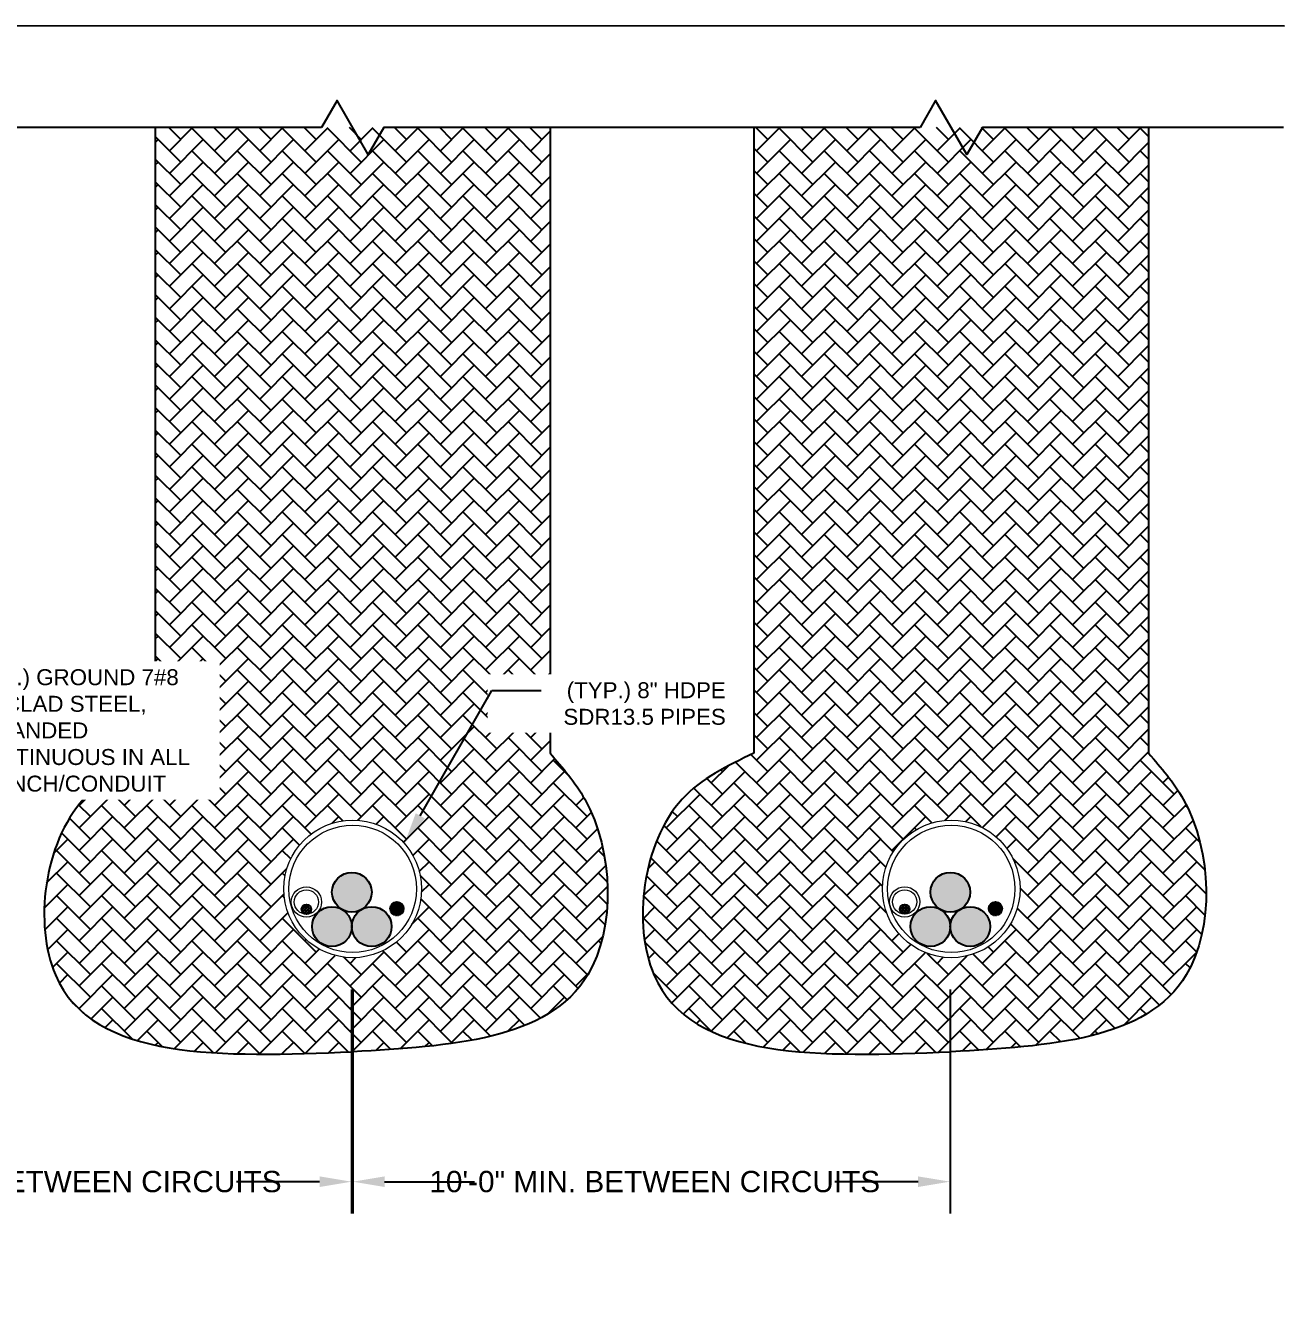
# Model space of a CAD drawing. Header units: feet. Extents: x -17 to 269, y -41 to 210.
# Drawn here: x 190 to 268.8, y 0.1 to 80 of the extents above; entities that cross this region are included whole.
import ezdxf
from ezdxf import colors
from ezdxf.entities.mleader import LeaderData, LeaderLine
from ezdxf.math import Vec2, Vec3

# ---------------------------------------------------------------- set-up
doc = ezdxf.new("R2010")
doc.units = ezdxf.units.FT
doc.header["$MEASUREMENT"] = 0
for name, color, linetype in [('CABLE', 2, 'Continuous'), ('E-FIN-GR', 4, 'Continuous'), ('G-ANNO-DIMS', 1, 'Continuous'), ('text', 1, 'Continuous')]:
    doc.layers.add(name, color=color, linetype=linetype)
doc.layers.add('CONDUIT', color=6, linetype='Continuous', lineweight=18)
doc.styles.add('NEI-A', font='arial.ttf')
doc.dimstyles.new('NEI-A', dxfattribs={"dimtxt": 0.1, "dimasz": 0.125, "dimexe": 0.0625, "dimexo": 0.0625, "dimgap": 0.0625, "dimtad": 0, "dimtih": 1, "dimtoh": 1, "dimdec": 4, "dimzin": 3, "dimdsep": 46, "dimlunit": 4, "dimtxsty": 'NEI-A', "dimcen": 0, "dimadec": 0, "dimazin": 0, "dimtfac": 0.75, "dimtdec": 4, "dimtofl": 0, "dimtmove": 0, "dimatfit": 3, "dimfxl": 1, "dimfrac": 1, "dimtolj": 1, "dimtzin": 0, "dimarcsym": 0})
pattern_1 = [(45, (1, 0), (0, 1.4142136), [3, -1]), (135, (1.7071, 0.7071), (1e-16, 1.4142136), [3, -1])]

# ---------------------------------------------------------------- blocks, each defined once
blk = doc.blocks.new('*D7')
at = {"layer": 'Defpoints', "color": 0, "transparency": 16777216}
for p in [(172.985, 21.568), (210.397, 21.568), (172.985, 7.536)]:
    blk.add_point(p, dxfattribs=at)
at = {"layer": 'G-ANNO-DIMS', "color": 0, "lineweight": -2, "transparency": 16777216}
for p, q in [((172.985, 19.568), (172.985, 5.536)), ((210.397, 19.568), (210.397, 5.536)), ((174.985, 7.536), (180.619, 7.536)), ((208.397, 7.536), (203.186, 7.536))]:
    blk.add_line(p, q, dxfattribs=at)
at = {"layer": 'G-ANNO-DIMS', "color": 0, "transparency": 16777216}
for points in [[(174.985, 7.869), (174.985, 7.203), (172.985, 7.536)], [(208.397, 7.869), (208.397, 7.203), (210.397, 7.536)]]:
    blk.add_solid(points, dxfattribs=at)
at = {"layer": 'G-ANNO-DIMS', "color": 0, "transparency": 16777216, "insert": (191.903, 7.536), "char_height": 3.2, "width": 27.13432, "attachment_point": 5, "style": 'NEI-A'}
blk.add_mtext('\\A1;{\\H0.41667x;10\'-0" MIN. BETWEEN CIRCUITS}', dxfattribs=at)
blk = doc.blocks.new('*D8')
at = {"layer": 'Defpoints', "color": 0, "transparency": 16777216}
for p in [(210.471, 21.568), (247.883, 21.568), (210.471, 7.536)]:
    blk.add_point(p, dxfattribs=at)
at = {"layer": 'G-ANNO-DIMS', "color": 0, "lineweight": -2, "transparency": 16777216}
for p, q in [((210.471, 19.568), (210.471, 5.536)), ((247.883, 19.568), (247.883, 5.536)), ((212.471, 7.536), (218.105, 7.536)), ((245.883, 7.536), (240.672, 7.536))]:
    blk.add_line(p, q, dxfattribs=at)
at = {"layer": 'G-ANNO-DIMS', "color": 0, "transparency": 16777216}
for points in [[(212.471, 7.869), (212.471, 7.203), (210.471, 7.536)], [(245.883, 7.869), (245.883, 7.203), (247.883, 7.536)]]:
    blk.add_solid(points, dxfattribs=at)
at = {"layer": 'G-ANNO-DIMS', "color": 0, "transparency": 16777216, "insert": (229.389, 7.536), "char_height": 3.2, "width": 27.13432, "attachment_point": 5, "style": 'NEI-A'}
blk.add_mtext('\\A1;{\\H0.41667x;10\'-0" MIN. BETWEEN CIRCUITS}', dxfattribs=at)

msp = doc.modelspace()

# ---------------------------------------------------------------- hatches: boundary and pattern name
h = msp.add_hatch()
h.set_pattern_fill('AR-HBONE', color=8, scale=0.25)
h.set_pattern_definition(pattern_1)
edge = h.paths.add_edge_path(flags=0)
edge.add_arc((210.41636, 25.67326), 1.245, -60.0000001, 0.0000001, ccw=False)
edge.add_arc((211.66136, 23.51685), 1.245, 0, 119.9999999, ccw=False)
edge.add_arc((211.66136, 23.51685), 1.245, -180, 0, ccw=False)
edge.add_arc((209.17136, 23.51685), 1.245, 180, 360, ccw=False)
edge.add_arc((209.17136, 23.51685), 1.245, 59.9999999, 180.0000002, ccw=False)
edge.add_arc((210.41636, 25.67326), 1.245, 180, 240, ccw=False)
edge.add_arc((210.41636, 25.67326), 1.245, 0, 180, ccw=False)
edge = h.paths.add_edge_path(flags=0)
edge.add_arc((210.47064, 25.88064), 3.9905, 0, 360)
edge = h.paths.add_edge_path(flags=16)
edge.add_arc((210.47064, 25.88064), 4.3125, 0, 180)
edge.add_arc((210.47064, 25.88064), 4.3125, 180, 360)
edge = h.paths.add_edge_path(flags=0)
edge.add_arc((210.47064, 25.88064), 3.9905, 0, 360)
edge = h.paths.add_edge_path(flags=16)
edge.add_arc((201.42295, 23.19091), 0.08402, 0, 360)
h.paths.add_polyline_path([(198.10293, 34.37907), (197.97414, 34.31765), (197.8454, 34.25618), (197.71676, 34.1946), (197.58825, 34.13284), (197.45993, 34.07085), (197.33185, 34.00857), (197.20405, 33.94595), (197.07658, 33.88292), (196.94949, 33.81944), (196.82282, 33.75544), (196.69662, 33.69086), (196.57094, 33.62565), (196.44582, 33.55975), (196.32132, 33.4931), (196.19747, 33.42565), (196.07433, 33.35733), (195.95194, 33.2881), (195.83036, 33.21788), (195.70962, 33.14664), (195.58978, 33.0743), (195.47087, 33.0008), (195.35296, 32.92611), (195.23608, 32.85014), (195.12028, 32.77286), (195.00562, 32.69419), (194.89213, 32.61409), (194.77986, 32.53249), (194.66887, 32.44933), (194.55919, 32.36457), (194.45088, 32.27814), (194.34398, 32.18999), (194.23854, 32.10005), (194.13461, 32.00827), (194.03223, 31.91459), (193.93145, 31.81896), (193.83232, 31.72132), (193.73488, 31.6216), (193.63919, 31.51976), (193.54528, 31.41574), (193.45317, 31.30956), (193.36286, 31.20128), (193.27435, 31.09094), (193.18764, 30.97858), (193.10273, 30.86428), (193.01962, 30.74806), (192.93832, 30.62999), (192.85882, 30.51011), (192.78112, 30.38847), (192.70522, 30.26513), (192.63113, 30.14013), (192.55884, 30.01353), (192.48836, 29.88537), (192.41968, 29.7557), (192.35281, 29.62458), (192.28774, 29.49206), (192.22448, 29.35818), (192.16303, 29.223), (192.10338, 29.08656), (192.04554, 28.94892), (191.98951, 28.81013), (191.93529, 28.67023), (191.88287, 28.52928), (191.83227, 28.38733), (191.78348, 28.24442), (191.73649, 28.10062), (191.69132, 27.95596), (191.64796, 27.8105), (191.60641, 27.66429), (191.56667, 27.51738), (191.52875, 27.36982), (191.49263, 27.22165), (191.45833, 27.07294), (191.42585, 26.92373), (191.39518, 26.77406), (191.36632, 26.624), (191.33928, 26.47359), (191.31405, 26.32288), (191.29064, 26.17192), (191.26905, 26.02076), (191.24927, 25.86946), (191.23131, 25.71805), (191.21517, 25.5666), (191.20084, 25.41515), (191.18834, 25.26376), (191.17765, 25.11247), (191.16878, 24.96133), (191.16174, 24.81039), (191.15651, 24.65971), (191.1531, 24.50933), (191.15152, 24.35931), (191.15175, 24.20969), (191.15381, 24.06053), (191.15769, 23.91187), (191.1634, 23.76377), (191.17092, 23.61628), (191.18027, 23.46944), (191.19145, 23.3233), (191.20445, 23.17792), (191.21927, 23.03335), (191.23592, 22.88964), (191.2544, 22.74683), (191.2747, 22.60499), (191.29683, 22.46415), (191.32078, 22.32436), (191.34657, 22.18569), (191.37418, 22.04817), (191.40362, 21.91187), (191.43489, 21.77682), (191.46799, 21.64308), (191.50292, 21.5107), (191.53967, 21.37973), (191.57826, 21.25023), (191.61868, 21.12223), (191.66094, 20.99579), (191.70502, 20.87097), (191.75094, 20.7478), (191.79868, 20.62635), (191.84827, 20.50666), (191.89968, 20.38877), (191.95292, 20.27269), (192.00796, 20.15841), (192.06481, 20.04591), (192.12343, 19.93518), (192.18383, 19.8262), (192.24597, 19.71897), (192.30987, 19.61346), (192.37549, 19.50968), (192.44283, 19.40759), (192.51187, 19.3072), (192.5826, 19.20848), (192.655, 19.11142), (192.72907, 19.01601), (192.80479, 18.92224), (192.88215, 18.8301), (192.96113, 18.73956), (193.04171, 18.65062), (193.1239, 18.56327), (193.20766, 18.47749), (193.293, 18.39326), (193.37989, 18.31058), (193.46833, 18.22943), (193.5583, 18.1498), (193.64978, 18.07167), (193.74276, 17.99503), (193.83724, 17.91987), (193.93319, 17.84618), (194.03061, 17.77394), (194.12947, 17.70314), (194.22977, 17.63376), (194.3315, 17.5658), (194.43464, 17.49924), (194.53917, 17.43406), (194.64508, 17.37025), (194.75237, 17.30781), (194.86101, 17.24671), (194.971, 17.18694), (195.08232, 17.12849), (195.19495, 17.07135), (195.30889, 17.01551), (195.42412, 16.96094), (195.54062, 16.90764), (195.65839, 16.8556), (195.77741, 16.8048), (195.89766, 16.75522), (196.01914, 16.70686), (196.14184, 16.6597), (196.26572, 16.61373), (196.3908, 16.56893), (196.51704, 16.52529), (196.64444, 16.4828), (196.77298, 16.44145), (196.90266, 16.40122), (197.03345, 16.3621), (197.16534, 16.32407), (197.29833, 16.28713), (197.4324, 16.25126), (197.56752, 16.21644), (197.7037, 16.18266), (197.84092, 16.14992), (197.97916, 16.11819), (198.11842, 16.08746), (198.25867, 16.05772), (198.3999, 16.02896), (198.54211, 16.00117), (198.68527, 15.97432), (198.82938, 15.94841), (198.97442, 15.92343), (199.12038, 15.89936), (199.26724, 15.87618), (199.41499, 15.85389), (199.56362, 15.83247), (199.71312, 15.81191), (199.86346, 15.79219), (200.01465, 15.7733), (200.16666, 15.75523), (200.31948, 15.73797), (200.4731, 15.7215), (200.6275, 15.70581), (200.78268, 15.69088), (200.93861, 15.67671), (201.09529, 15.66328), (201.2527, 15.65057), (201.41083, 15.63857), (201.56967, 15.62728), (201.72919, 15.61667), (201.8894, 15.60673), (202.05027, 15.59745), (202.21179, 15.58882), (202.37395, 15.58083), (202.53673, 15.57345), (202.70013, 15.56668), (202.86413, 15.56051), (203.02871, 15.55492), (203.19386, 15.54989), (203.35957, 15.54542), (203.52583, 15.54149), (203.69262, 15.53809), (203.85993, 15.5352), (204.02774, 15.53281), (204.19605, 15.53091), (204.36483, 15.52949), (204.53408, 15.52853), (204.70378, 15.52802), (204.87393, 15.52794), (205.04449, 15.52829), (205.21547, 15.52905), (205.38685, 15.5302), (205.55862, 15.53173), (205.73075, 15.53364), (205.90325, 15.5359), (206.07609, 15.5385), (206.24927, 15.54143), (206.42276, 15.54468), (206.59656, 15.54824), (206.77065, 15.55208), (206.94502, 15.5562), (207.11966, 15.56059), (207.29455, 15.56522), (207.46968, 15.5701), (207.64504, 15.5752), (207.82061, 15.58051), (207.99638, 15.58601), (208.17233, 15.59171), (208.34846, 15.59757), (208.52475, 15.60359), (208.70118, 15.60976), (208.87775, 15.61606), (209.05443, 15.62248), (209.23123, 15.629), (209.40811, 15.63562), (209.58508, 15.64231), (209.76211, 15.64908), (209.9392, 15.65589), (210.11632, 15.66274), (210.29347, 15.66962), (210.47064, 15.67652), (210.61028, 15.68455), (210.74991, 15.69259), (210.88952, 15.70066), (211.02911, 15.70875), (211.16865, 15.71688), (211.30815, 15.72506), (211.44759, 15.7333), (211.58696, 15.74161), (211.72625, 15.75), (211.86546, 15.75847), (212.00457, 15.76705), (212.14357, 15.77573), (212.28246, 15.78453), (212.42122, 15.79346), (212.55985, 15.80253), (212.69834, 15.81175), (212.83667, 15.82112), (212.97483, 15.83066), (213.11282, 15.84038), (213.25063, 15.85029), (213.38825, 15.86039), (213.52566, 15.8707), (213.66286, 15.88123), (213.79984, 15.89198), (213.93659, 15.90297), (214.0731, 15.91421), (214.20935, 15.9257), (214.34535, 15.93746), (214.48108, 15.9495), (214.61652, 15.96182), (214.75168, 15.97443), (214.88654, 15.98736), (215.02109, 16.0006), (215.15532, 16.01416), (215.28923, 16.02806), (215.42279, 16.0423), (215.55601, 16.0569), (215.68887, 16.07186), (215.82137, 16.0872), (215.95349, 16.10293), (216.08522, 16.11904), (216.21656, 16.13556), (216.3475, 16.1525), (216.47802, 16.16986), (216.60811, 16.18765), (216.73778, 16.20589), (216.86699, 16.22458), (216.99576, 16.24373), (217.12406, 16.26336), (217.25189, 16.28347), (217.37924, 16.30407), (217.50609, 16.32518), (217.63245, 16.3468), (217.75829, 16.36894), (217.88362, 16.39161), (218.00841, 16.41483), (218.13266, 16.43859), (218.25636, 16.46292), (218.37951, 16.48782), (218.50208, 16.51331), (218.62408, 16.53938), (218.74549, 16.56606), (218.8663, 16.59335), (218.9865, 16.62125), (219.10609, 16.64979), (219.22505, 16.67897), (219.34337, 16.7088), (219.46105, 16.7393), (219.57807, 16.77046), (219.69442, 16.8023), (219.81011, 16.83483), (219.9251, 16.86806), (220.03941, 16.90201), (220.153, 16.93667), (220.26589, 16.97206), (220.37805, 17.00819), (220.48948, 17.04507), (220.60017, 17.08271), (220.7101, 17.12112), (220.81928, 17.1603), (220.92768, 17.20028), (221.0353, 17.24105), (221.14213, 17.28264), (221.24816, 17.32504), (221.35338, 17.36827), (221.45778, 17.41233), (221.56135, 17.45725), (221.66408, 17.50302), (221.76597, 17.54966), (221.86699, 17.59718), (221.96715, 17.64558), (222.06643, 17.69489), (222.16483, 17.7451), (222.26232, 17.79622), (222.35891, 17.84828), (222.45459, 17.90126), (222.54934, 17.9552), (222.64315, 18.01009), (222.73602, 18.06595), (222.82794, 18.12279), (222.91889, 18.18061), (223.00886, 18.23942), (223.09786, 18.29924), (223.18586, 18.36008), (223.27285, 18.42194), (223.35884, 18.48484), (223.4438, 18.54878), (223.52773, 18.61378), (223.61062, 18.67984), (223.69246, 18.74698), (223.77324, 18.8152), (223.85295, 18.88452), (223.93158, 18.95494), (224.00912, 19.02647), (224.08556, 19.09913), (224.16089, 19.17292), (224.2351, 19.24786), (224.30818, 19.32395), (224.38013, 19.4012), (224.45093, 19.47962), (224.52057, 19.55923), (224.58905, 19.64003), (224.65635, 19.72204), (224.72246, 19.80526), (224.78738, 19.88969), (224.85109, 19.97537), (224.91359, 20.06228), (224.97486, 20.15045), (225.0349, 20.23987), (225.0937, 20.33057), (225.15124, 20.42256), (225.20752, 20.51583), (225.26253, 20.61039), (225.31627, 20.70622), (225.36875, 20.80329), (225.41995, 20.90157), (225.46989, 21.00105), (225.51857, 21.10169), (225.56598, 21.20347), (225.61213, 21.30637), (225.65702, 21.41035), (225.70065, 21.5154), (225.74302, 21.62149), (225.78413, 21.7286), (225.82398, 21.83669), (225.86257, 21.94575), (225.89991, 22.05575), (225.93599, 22.16666), (225.97082, 22.27846), (226.0044, 22.39112), (226.03673, 22.50463), (226.0678, 22.61894), (226.09762, 22.73404), (226.1262, 22.84991), (226.15352, 22.96651), (226.1796, 23.08383), (226.20444, 23.20183), (226.22803, 23.3205), (226.25037, 23.4398), (226.27147, 23.55971), (226.29133, 23.68021), (226.30995, 23.80127), (226.32733, 23.92287), (226.34347, 24.04498), (226.35837, 24.16758), (226.37203, 24.29063), (226.38446, 24.41413), (226.39565, 24.53803), (226.40561, 24.66232), (226.41433, 24.78696), (226.42182, 24.91195), (226.42808, 25.03724), (226.43311, 25.16282), (226.43691, 25.28865), (226.43949, 25.41472), (226.44083, 25.54101), (226.44095, 25.66747), (226.43984, 25.79409), (226.43751, 25.92085), (226.43396, 26.04772), (226.42918, 26.17466), (226.42318, 26.30167), (226.41596, 26.42871), (226.40752, 26.55576), (226.39786, 26.68279), (226.38699, 26.80978), (226.3749, 26.9367), (226.36159, 27.06353), (226.34707, 27.19024), (226.33133, 27.3168), (226.31438, 27.4432), (226.29622, 27.56941), (226.27685, 27.69539), (226.25627, 27.82114), (226.23448, 27.94661), (226.21149, 28.07179), (226.18728, 28.19665), (226.16187, 28.32117), (226.13526, 28.44531), (226.10744, 28.56906), (226.07842, 28.69239), (226.04819, 28.81528), (226.01677, 28.9377), (225.98415, 29.05962), (225.95032, 29.18102), (225.9153, 29.30187), (225.87909, 29.42215), (225.84167, 29.54184), (225.80306, 29.66091), (225.76326, 29.77933), (225.72226, 29.89708), (225.68008, 30.01413), (225.6367, 30.13046), (225.59213, 30.24604), (225.54637, 30.36085), (225.49942, 30.47486), (225.45129, 30.58805), (225.40197, 30.70039), (225.35147, 30.81186), (225.29978, 30.92243), (225.2469, 31.03208), (225.19285, 31.14078), (225.13761, 31.24851), (225.0812, 31.35524), (225.0236, 31.46094), (224.96483, 31.5656), (224.90491, 31.66922), (224.84387, 31.77184), (224.78175, 31.8735), (224.7186, 31.97422), (224.65445, 32.07405), (224.58934, 32.17301), (224.5233, 32.27115), (224.45638, 32.36849), (224.38862, 32.46507), (224.32005, 32.56093), (224.25071, 32.6561), (224.18064, 32.75061), (224.10988, 32.8445), (224.03847, 32.93781), (223.96644, 33.03056), (223.89383, 33.1228), (223.82069, 33.21455), (223.74704, 33.30585), (223.67294, 33.39674), (223.59841, 33.48725), (223.5235, 33.57742), (223.44824, 33.66727), (223.37268, 33.75685), (223.29685, 33.84619), (223.22078, 33.93532), (223.14452, 34.02427), (223.06811, 34.11309), (222.99159, 34.20181), (222.91499, 34.29046), (222.83835, 34.37907), (222.83835, 73.58276), (198.10293, 73.58276)])
h = msp.add_hatch()
h.set_pattern_fill('AR-HBONE', color=8, scale=0.25)
h.set_pattern_definition(pattern_1)
edge = h.paths.add_edge_path(flags=0)
edge.add_arc((247.90217, 25.67326), 1.245, -60.0000001, 0.0000001, ccw=False)
edge.add_arc((249.14717, 23.51685), 1.245, 0, 119.9999999, ccw=False)
edge.add_arc((249.14717, 23.51685), 1.245, -180, 0, ccw=False)
edge.add_arc((246.65717, 23.51685), 1.245, 180, 360, ccw=False)
edge.add_arc((246.65717, 23.51685), 1.245, 59.9999999, 180.0000002, ccw=False)
edge.add_arc((247.90217, 25.67326), 1.245, 180, 240, ccw=False)
edge.add_arc((247.90217, 25.67326), 1.245, 0, 180, ccw=False)
edge = h.paths.add_edge_path(flags=0)
edge.add_arc((247.95645, 25.88064), 3.9905, 0, 360)
edge = h.paths.add_edge_path(flags=16)
edge.add_arc((247.95645, 25.88064), 4.3125, 0, 180)
edge.add_arc((247.95645, 25.88064), 4.3125, 180, 360)
edge = h.paths.add_edge_path(flags=0)
edge.add_arc((247.95645, 25.88064), 3.9905, 0, 360)
edge = h.paths.add_edge_path(flags=16)
edge.add_arc((238.90876, 23.19091), 0.04606, 0, 360)
h.paths.add_polyline_path([(235.58874, 34.37907), (235.45995, 34.31765), (235.33121, 34.25618), (235.20257, 34.1946), (235.07406, 34.13284), (234.94574, 34.07085), (234.81766, 34.00857), (234.68986, 33.94595), (234.56239, 33.88292), (234.4353, 33.81944), (234.30863, 33.75544), (234.18243, 33.69086), (234.05675, 33.62565), (233.93163, 33.55975), (233.80712, 33.4931), (233.68328, 33.42565), (233.56014, 33.35733), (233.43775, 33.2881), (233.31617, 33.21788), (233.19543, 33.14664), (233.07558, 33.0743), (232.95668, 33.0008), (232.83877, 32.92611), (232.72189, 32.85014), (232.60609, 32.77286), (232.49143, 32.69419), (232.37794, 32.61409), (232.26567, 32.53249), (232.15468, 32.44933), (232.045, 32.36457), (231.93669, 32.27814), (231.82979, 32.18999), (231.72435, 32.10005), (231.62042, 32.00827), (231.51804, 31.91459), (231.41726, 31.81896), (231.31813, 31.72132), (231.22069, 31.6216), (231.125, 31.51976), (231.03109, 31.41574), (230.93898, 31.30956), (230.84867, 31.20128), (230.76016, 31.09094), (230.67345, 30.97858), (230.58854, 30.86428), (230.50543, 30.74806), (230.42413, 30.62999), (230.34463, 30.51011), (230.26693, 30.38847), (230.19103, 30.26513), (230.11694, 30.14013), (230.04465, 30.01353), (229.97417, 29.88537), (229.90549, 29.7557), (229.83862, 29.62458), (229.77355, 29.49206), (229.71029, 29.35818), (229.64883, 29.223), (229.58919, 29.08656), (229.53135, 28.94892), (229.47532, 28.81013), (229.4211, 28.67023), (229.36868, 28.52928), (229.31808, 28.38733), (229.26929, 28.24442), (229.2223, 28.10062), (229.17713, 27.95596), (229.13377, 27.8105), (229.09222, 27.66429), (229.05248, 27.51738), (229.01456, 27.36982), (228.97844, 27.22165), (228.94414, 27.07294), (228.91166, 26.92373), (228.88099, 26.77406), (228.85213, 26.624), (228.82509, 26.47359), (228.79986, 26.32288), (228.77645, 26.17192), (228.75486, 26.02076), (228.73508, 25.86946), (228.71712, 25.71805), (228.70098, 25.5666), (228.68665, 25.41515), (228.67415, 25.26376), (228.66346, 25.11247), (228.65459, 24.96133), (228.64755, 24.81039), (228.64232, 24.65971), (228.63891, 24.50933), (228.63733, 24.35931), (228.63756, 24.20969), (228.63962, 24.06053), (228.6435, 23.91187), (228.64921, 23.76377), (228.65673, 23.61628), (228.66608, 23.46944), (228.67726, 23.3233), (228.69026, 23.17792), (228.70508, 23.03335), (228.72173, 22.88964), (228.74021, 22.74683), (228.76051, 22.60499), (228.78264, 22.46415), (228.80659, 22.32436), (228.83238, 22.18569), (228.85999, 22.04817), (228.88943, 21.91187), (228.9207, 21.77682), (228.9538, 21.64308), (228.98872, 21.5107), (229.02548, 21.37973), (229.06407, 21.25023), (229.10449, 21.12223), (229.14674, 20.99579), (229.19083, 20.87097), (229.23674, 20.7478), (229.28449, 20.62635), (229.33408, 20.50666), (229.38549, 20.38877), (229.43873, 20.27269), (229.49377, 20.15841), (229.55062, 20.04591), (229.60924, 19.93518), (229.66963, 19.8262), (229.73178, 19.71897), (229.79568, 19.61346), (229.8613, 19.50968), (229.92864, 19.40759), (229.99768, 19.3072), (230.06841, 19.20848), (230.14081, 19.11142), (230.21488, 19.01601), (230.2906, 18.92224), (230.36796, 18.8301), (230.44693, 18.73956), (230.52752, 18.65062), (230.60971, 18.56327), (230.69347, 18.47749), (230.77881, 18.39326), (230.8657, 18.31058), (230.95414, 18.22943), (231.0441, 18.1498), (231.13559, 18.07167), (231.22857, 17.99503), (231.32305, 17.91987), (231.419, 17.84618), (231.51642, 17.77394), (231.61528, 17.70314), (231.71558, 17.63376), (231.81731, 17.5658), (231.92044, 17.49924), (232.02498, 17.43406), (232.13089, 17.37025), (232.23818, 17.30781), (232.34682, 17.24671), (232.45681, 17.18694), (232.56813, 17.12849), (232.68076, 17.07135), (232.7947, 17.01551), (232.90992, 16.96094), (233.02643, 16.90764), (233.1442, 16.8556), (233.26322, 16.8048), (233.38347, 16.75522), (233.50495, 16.70686), (233.62764, 16.6597), (233.75153, 16.61373), (233.8766, 16.56893), (234.00285, 16.52529), (234.13025, 16.4828), (234.25879, 16.44145), (234.38847, 16.40122), (234.51926, 16.3621), (234.65115, 16.32407), (234.78414, 16.28713), (234.91821, 16.25126), (235.05333, 16.21644), (235.18951, 16.18266), (235.32673, 16.14992), (235.46497, 16.11819), (235.60423, 16.08746), (235.74448, 16.05772), (235.88571, 16.02896), (236.02792, 16.00117), (236.17108, 15.97432), (236.31519, 15.94841), (236.46023, 15.92343), (236.60618, 15.89936), (236.75305, 15.87618), (236.9008, 15.85389), (237.04943, 15.83247), (237.19893, 15.81191), (237.34927, 15.79219), (237.50046, 15.7733), (237.65247, 15.75523), (237.80529, 15.73797), (237.95891, 15.7215), (238.11331, 15.70581), (238.26849, 15.69088), (238.42442, 15.67671), (238.5811, 15.66328), (238.73851, 15.65057), (238.89664, 15.63857), (239.05548, 15.62728), (239.215, 15.61667), (239.37521, 15.60673), (239.53608, 15.59745), (239.6976, 15.58882), (239.85976, 15.58083), (240.02254, 15.57345), (240.18594, 15.56668), (240.34994, 15.56051), (240.51452, 15.55492), (240.67967, 15.54989), (240.84538, 15.54542), (241.01164, 15.54149), (241.17843, 15.53809), (241.34574, 15.5352), (241.51355, 15.53281), (241.68186, 15.53091), (241.85064, 15.52949), (242.01989, 15.52853), (242.18959, 15.52802), (242.35974, 15.52794), (242.5303, 15.52829), (242.70128, 15.52905), (242.87266, 15.5302), (243.04443, 15.53173), (243.21656, 15.53364), (243.38906, 15.5359), (243.5619, 15.5385), (243.73508, 15.54143), (243.90857, 15.54468), (244.08237, 15.54824), (244.25646, 15.55208), (244.43083, 15.5562), (244.60547, 15.56059), (244.78036, 15.56522), (244.95549, 15.5701), (245.13085, 15.5752), (245.30642, 15.58051), (245.48219, 15.58601), (245.65814, 15.59171), (245.83427, 15.59757), (246.01056, 15.60359), (246.18699, 15.60976), (246.36356, 15.61606), (246.54024, 15.62248), (246.71704, 15.629), (246.89392, 15.63562), (247.07089, 15.64231), (247.24792, 15.64908), (247.42501, 15.65589), (247.60213, 15.66274), (247.77928, 15.66962), (247.95645, 15.67652), (248.09609, 15.68455), (248.23572, 15.69259), (248.37533, 15.70066), (248.51492, 15.70875), (248.65446, 15.71688), (248.79396, 15.72506), (248.93339, 15.7333), (249.07277, 15.74161), (249.21206, 15.75), (249.35127, 15.75847), (249.49038, 15.76705), (249.62938, 15.77573), (249.76827, 15.78453), (249.90703, 15.79346), (250.04566, 15.80253), (250.18414, 15.81175), (250.32247, 15.82112), (250.46064, 15.83066), (250.59863, 15.84038), (250.73644, 15.85029), (250.87406, 15.86039), (251.01147, 15.8707), (251.14867, 15.88123), (251.28565, 15.89198), (251.4224, 15.90297), (251.55891, 15.91421), (251.69516, 15.9257), (251.83116, 15.93746), (251.96689, 15.9495), (252.10233, 15.96182), (252.23749, 15.97443), (252.37235, 15.98736), (252.5069, 16.0006), (252.64113, 16.01416), (252.77503, 16.02806), (252.9086, 16.0423), (253.04182, 16.0569), (253.17468, 16.07186), (253.30718, 16.0872), (253.4393, 16.10293), (253.57103, 16.11904), (253.70237, 16.13556), (253.83331, 16.1525), (253.96383, 16.16986), (254.09392, 16.18765), (254.22358, 16.20589), (254.3528, 16.22458), (254.48157, 16.24373), (254.60987, 16.26336), (254.7377, 16.28347), (254.86505, 16.30407), (254.9919, 16.32518), (255.11826, 16.3468), (255.2441, 16.36894), (255.36942, 16.39161), (255.49422, 16.41483), (255.61847, 16.43859), (255.74217, 16.46292), (255.86532, 16.48782), (255.98789, 16.51331), (256.10989, 16.53938), (256.2313, 16.56606), (256.35211, 16.59335), (256.47231, 16.62125), (256.5919, 16.64979), (256.71086, 16.67897), (256.82918, 16.7088), (256.94686, 16.7393), (257.06388, 16.77046), (257.18023, 16.8023), (257.29592, 16.83483), (257.41091, 16.86806), (257.52521, 16.90201), (257.63881, 16.93667), (257.7517, 16.97206), (257.86386, 17.00819), (257.97529, 17.04507), (258.08598, 17.08271), (258.19591, 17.12112), (258.30508, 17.1603), (258.41349, 17.20028), (258.52111, 17.24105), (258.62794, 17.28264), (258.73397, 17.32504), (258.83919, 17.36827), (258.94359, 17.41233), (259.04716, 17.45725), (259.14989, 17.50302), (259.25178, 17.54966), (259.3528, 17.59718), (259.45296, 17.64558), (259.55224, 17.69489), (259.65064, 17.7451), (259.74813, 17.79622), (259.84472, 17.84828), (259.9404, 17.90126), (260.03515, 17.9552), (260.12896, 18.01009), (260.22183, 18.06595), (260.31375, 18.12279), (260.4047, 18.18061), (260.49467, 18.23942), (260.58367, 18.29924), (260.67167, 18.36008), (260.75866, 18.42194), (260.84465, 18.48484), (260.92961, 18.54878), (261.01354, 18.61378), (261.09643, 18.67984), (261.17827, 18.74698), (261.25905, 18.8152), (261.33876, 18.88452), (261.41739, 18.95494), (261.49493, 19.02647), (261.57137, 19.09913), (261.6467, 19.17292), (261.72091, 19.24786), (261.79399, 19.32395), (261.86594, 19.4012), (261.93674, 19.47962), (262.00638, 19.55923), (262.07486, 19.64003), (262.14216, 19.72204), (262.20827, 19.80526), (262.27319, 19.88969), (262.3369, 19.97537), (262.3994, 20.06228), (262.46067, 20.15045), (262.52071, 20.23987), (262.57951, 20.33057), (262.63705, 20.42256), (262.69333, 20.51583), (262.74834, 20.61039), (262.80208, 20.70622), (262.85456, 20.80329), (262.90576, 20.90157), (262.9557, 21.00105), (263.00438, 21.10169), (263.05179, 21.20347), (263.09794, 21.30637), (263.14283, 21.41035), (263.18646, 21.5154), (263.22883, 21.62149), (263.26994, 21.7286), (263.30979, 21.83669), (263.34838, 21.94575), (263.38572, 22.05575), (263.4218, 22.16666), (263.45663, 22.27846), (263.49021, 22.39112), (263.52254, 22.50463), (263.55361, 22.61894), (263.58343, 22.73404), (263.61201, 22.84991), (263.63933, 22.96651), (263.66541, 23.08383), (263.69025, 23.20183), (263.71384, 23.3205), (263.73618, 23.4398), (263.75728, 23.55971), (263.77714, 23.68021), (263.79576, 23.80127), (263.81314, 23.92287), (263.82928, 24.04498), (263.84418, 24.16758), (263.85784, 24.29063), (263.87027, 24.41413), (263.88146, 24.53803), (263.89142, 24.66232), (263.90014, 24.78696), (263.90763, 24.91195), (263.91389, 25.03724), (263.91892, 25.16282), (263.92272, 25.28865), (263.92529, 25.41472), (263.92664, 25.54101), (263.92676, 25.66747), (263.92565, 25.79409), (263.92332, 25.92085), (263.91977, 26.04772), (263.91499, 26.17466), (263.90899, 26.30167), (263.90177, 26.42871), (263.89333, 26.55576), (263.88367, 26.68279), (263.8728, 26.80978), (263.86071, 26.9367), (263.8474, 27.06353), (263.83288, 27.19024), (263.81714, 27.3168), (263.80019, 27.4432), (263.78203, 27.56941), (263.76266, 27.69539), (263.74208, 27.82114), (263.72029, 27.94661), (263.69729, 28.07179), (263.67309, 28.19665), (263.64768, 28.32117), (263.62107, 28.44531), (263.59325, 28.56906), (263.56423, 28.69239), (263.534, 28.81528), (263.50258, 28.9377), (263.46996, 29.05962), (263.43613, 29.18102), (263.40111, 29.30187), (263.36489, 29.42215), (263.32748, 29.54184), (263.28887, 29.66091), (263.24907, 29.77933), (263.20807, 29.89708), (263.16589, 30.01413), (263.12251, 30.13046), (263.07794, 30.24604), (263.03218, 30.36085), (262.98523, 30.47486), (262.9371, 30.58805), (262.88778, 30.70039), (262.83728, 30.81186), (262.78559, 30.92243), (262.73271, 31.03208), (262.67866, 31.14078), (262.62342, 31.24851), (262.56701, 31.35524), (262.50941, 31.46094), (262.45064, 31.5656), (262.39072, 31.66922), (262.32968, 31.77184), (262.26756, 31.8735), (262.20441, 31.97422), (262.14026, 32.07405), (262.07515, 32.17301), (262.00911, 32.27115), (261.94219, 32.36849), (261.87443, 32.46507), (261.80586, 32.56093), (261.73652, 32.6561), (261.66645, 32.75061), (261.59569, 32.8445), (261.52427, 32.93781), (261.45225, 33.03056), (261.37964, 33.1228), (261.3065, 33.21455), (261.23285, 33.30585), (261.15875, 33.39674), (261.08422, 33.48725), (261.00931, 33.57742), (260.93405, 33.66727), (260.85849, 33.75685), (260.78265, 33.84619), (260.70659, 33.93532), (260.63033, 34.02427), (260.55392, 34.11309), (260.4774, 34.20181), (260.4008, 34.29046), (260.32416, 34.37907), (260.32416, 73.58276), (235.58874, 73.58276)])
at = {"layer": 'CABLE'}
h = msp.add_hatch(color=256, dxfattribs=at)
h.dxf.hatch_style = 1
h.paths.add_polyline_path([(209.17136, 25.67326, 1), (211.66136, 25.67326, 1)])
h.paths.add_polyline_path([(207.92636, 23.51685, 1), (210.41636, 23.51685, 1)])
h.paths.add_polyline_path([(212.90636, 23.51685, 1), (210.41636, 23.51685, 1)])
h = msp.add_hatch(color=256, dxfattribs=at)
h.dxf.hatch_style = 1
h.paths.add_polyline_path([(246.65717, 25.67326, 1), (249.14717, 25.67326, 1)])
h.paths.add_polyline_path([(245.41217, 23.51685, 1), (247.90217, 23.51685, 1)])
h.paths.add_polyline_path([(250.39217, 23.51685, 1), (247.90217, 23.51685, 1)])
h = msp.add_hatch(dxfattribs=at)
h.set_pattern_fill('ANSI37', color=256)
h.set_pattern_definition([(45, (91.07461, 3.79626), (-0.08838835, 0.08838835), []), (135, (91.07461, 3.79626), (-0.08838835, -0.08838835), [])])
edge = h.paths.add_edge_path()
edge.add_arc((207.57056, 24.60059), 0.29711, 180, 540, ccw=False)
h = msp.add_hatch(dxfattribs=at)
h.set_pattern_fill('DOTS', color=256)
h.set_pattern_definition([(0, (85.57091, 1.368154), (0.03125, 0.0625), [0, -0.0625])])
edge = h.paths.add_edge_path()
edge.add_arc((213.24247, 24.64691), 0.42098, 0, 360)
h = msp.add_hatch(dxfattribs=at)
h.set_pattern_fill('ANSI37', color=256)
h.set_pattern_definition([(45, (128.54692, 3.8051), (-0.08838835, 0.08838835), []), (135, (128.54692, 3.8051), (-0.08838835, -0.08838835), [])])
edge = h.paths.add_edge_path()
edge.add_arc((245.04287, 24.60943), 0.29711, 180, 540, ccw=False)
h = msp.add_hatch(dxfattribs=at)
h.set_pattern_fill('DOTS', color=256)
h.set_pattern_definition([(0, (123.05672, 1.368154), (0.03125, 0.0625), [0, -0.0625])])
edge = h.paths.add_edge_path()
edge.add_arc((250.72828, 24.64691), 0.42098, 0, 360)

# ---------------------------------------------------------------- linework, layer by layer
for p, q in [((198.10293, 73.58276), (198.10293, 34.37907)), ((222.83835, 73.58276), (222.83835, 34.37907)), ((235.58874, 73.58276), (235.58874, 34.37907)), ((260.32416, 73.58276), (260.32416, 34.37907))]:
    msp.add_line(p, q)
for points in [[(198.10293, 34.37907), (193.61854, 31.49725), (191.8559, 20.48876), (210.47064, 15.67652)], [(222.83835, 34.37907), (225.00341, 31.49725), (225.1914, 20.48876), (210.47064, 15.67652)], [(235.58874, 34.37907), (231.10435, 31.49725), (229.34171, 20.48876), (247.95645, 15.67652)], [(260.32416, 34.37907), (262.48922, 31.49725), (262.67721, 20.48876), (247.95645, 15.67652)]]:
    msp.add_spline(points, degree=3)
for centre, radius in [((210.41636, 25.67326), 1.245), ((247.90217, 25.67326), 1.245), ((207.57056, 24.60059), 0.29711), ((213.24247, 24.64691), 0.42098), ((245.04287, 24.60943), 0.29711), ((250.72828, 24.64691), 0.42098), ((209.17136, 23.51685), 1.245), ((211.66136, 23.51685), 1.245), ((246.65717, 23.51685), 1.245), ((249.14717, 23.51685), 1.245)]:
    msp.add_circle(centre, radius, dxfattribs=at)
at = {"layer": 'CONDUIT'}
for centre, radius in [((210.47064, 25.88064), 4.3125), ((210.47064, 25.88064), 3.9905), ((247.95645, 25.88064), 4.3125), ((247.95645, 25.88064), 3.9905), ((207.57257, 25.05791), 0.9484), ((207.57257, 25.05791), 0.7582), ((245.04488, 25.06675), 0.9484), ((245.04488, 25.06675), 0.7582)]:
    msp.add_circle(centre, radius, dxfattribs=at)
at = {"layer": 'E-FIN-GR', "flags": 128}
msp.add_lwpolyline([(268.83211, 79.93803), (75.77275, 79.97561)], dxfattribs=at)
at = {"layer": 'text'}
for points in [[(208.51946, 73.58276), (174.93601, 73.58276), (173.96042, 71.89299), (172.00924, 75.27254), (171.03365, 73.58276)], [(246.00527, 73.58276), (212.42182, 73.58276), (211.44623, 71.89299), (209.49505, 75.27254), (208.51946, 73.58276)], [(268.7623, 73.58276), (249.90763, 73.58276), (248.93204, 71.89299), (246.98086, 75.27254), (246.00527, 73.58276)]]:
    msp.add_lwpolyline(points, dxfattribs=at)

# ---------------------------------------------------------------- dimensions: what is measured, and where the dimension line sits
at = {"layer": 'G-ANNO-DIMS'}
for base, p1, p2, picture, middle in [((172.98483, 7.5361), (210.39718, 21.56814), (172.98483, 21.56814), '*D7', (191.90275, 7.5361)), ((210.47064, 7.5361), (247.88299, 21.56814), (210.47064, 21.56814), '*D8', (229.38856, 7.5361))]:
    dim = msp.add_linear_dim(base=base, p1=p1, p2=p2, angle=180, text='{\\H0.41667x;10\'-0" MIN. BETWEEN CIRCUITS}', dimstyle='NEI-A', override={"dimscale": 32, "dimasz": 0.0625}, dxfattribs=at)
    dim.commit()
    dim.dimension.update_dxf_attribs({"geometry": picture, "text_midpoint": middle, "dimtype": 160})

# ---------------------------------------------------------------- next in the draw order: leaders
ml = msp.add_multileader_mtext('Standard', dxfattribs=at)
ml.set_content('\\A1;\\pxql,t25;(TYP.) GROUND {\\A0;7#8 CU CLAD STEEL, STRANDED} CONTINUOUS IN ALL TRENCH/CONDUIT', color=256, style='NEI-A')
ml.set_leader_properties()
ml.build(insert=Vec2(0, 0))
ml.multileader.update_dxf_attribs({"dogleg_length": 3.07146, "arrow_head_size": 2})
ctx = ml.context
ctx.base_point, ctx.char_height, ctx.arrow_head_size, ctx.landing_gap_size, ctx.plane_origin = Vec3(184.70646, 39.13632), 1, 2, 3, Vec3(197.53309, 22.77313)
ctx.text_align_type = 2
notes = []
notes.append((ctx, [(0, (1, 1, 0), (181.63499, 39.13632), (1, 0), 3.07146, [(0, [(176.02666, 24.47699)], 0, [])])]))
ctx.mtext.insert, ctx.mtext.width, ctx.mtext.alignment, ctx.mtext.flow_direction = Vec3(201.63688, 39.64484), 15.409407, 3, 5
ctx.mtext.has_bg_fill, ctx.mtext.bg_color, ctx.mtext.bg_scale_factor, ctx.mtext.bg_transparency, ctx.mtext.use_window_bg_color = 1, -1073741824, 1.5, 0, 1
ml = msp.add_multileader_mtext('Standard', dxfattribs=at)
ml.set_content('\\A1;(TYP.) 8" HDPE SDR13.5 PIPES ', color=256, style='NEI-A')
ml.set_leader_properties()
ml.build(insert=Vec2(0, 0))
ml.multileader.update_dxf_attribs({"dogleg_length": 3.07146, "arrow_head_size": 2})
ctx = ml.context
ctx.base_point, ctx.char_height, ctx.arrow_head_size, ctx.landing_gap_size, ctx.plane_origin = Vec3(222.26609, 38.32104), 1, 2, 1.53573, Vec3(214.74198, 23.39909)
ctx.text_align_type = 2
notes.append((ctx, [(0, (1, 1, 0), (219.19463, 38.32104), (1, 0), 3.07146, [(0, [(213.71456, 28.72223)], 0, [])])]))
ctx.mtext.insert, ctx.mtext.width, ctx.mtext.alignment, ctx.mtext.flow_direction = Vec3(233.83798, 38.8299), 14.4063165, 3, 5
ctx.mtext.has_bg_fill, ctx.mtext.bg_color, ctx.mtext.bg_scale_factor, ctx.mtext.bg_transparency, ctx.mtext.use_window_bg_color = 1, -1073741824, 1.5, 0, 1
for ctx, leaders in notes:
    for number, flags, end, landing, length, lines in leaders:
        leader = LeaderData()
        leader.index, (leader.has_last_leader_line, leader.has_dogleg_vector, leader.attachment_direction) = number, flags
        leader.last_leader_point, leader.dogleg_vector, leader.dogleg_length = Vec3(end), Vec3(landing), length
        for number, points, colour, breaks in lines:
            line = LeaderLine()
            line.index, line.vertices, line.color, line.breaks = number, Vec3.list(points), colors.encode_raw_color(colour), breaks
            leader.lines.append(line)
        ctx.leaders.append(leader)

doc.saveas('drawing.dxf')
